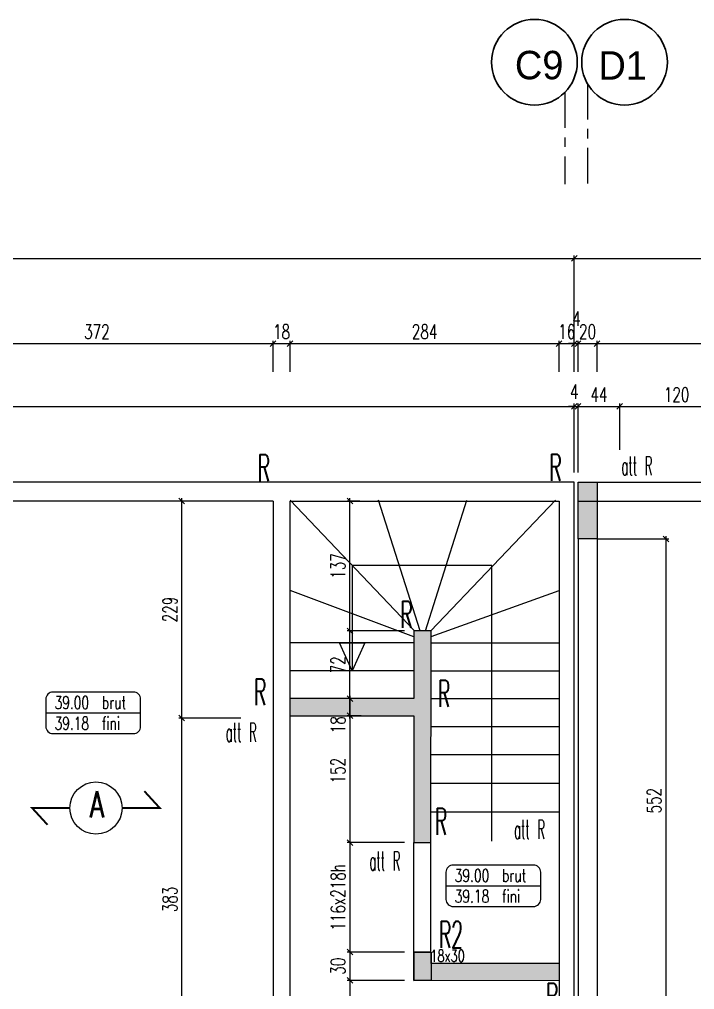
# Model space of a CAD drawing. Extents: x 307 to 786, y -197 to -94.
# Drawn here: x 340.24 to 347.37, y -165.8 to -155.56 of the extents above; entities that cross this region are included whole.
import ezdxf
from ezdxf.enums import TextEntityAlignment as Align

# ---------------------------------------------------------------- set-up
doc = ezdxf.new("R2010")
doc.units = 0
doc.header["$LTSCALE"] = 0.5
doc.header["$MEASUREMENT"] = 0
doc.linetypes.add('AXES2', pattern=[1.125, 0.75, -0.125, 0.125, -0.125])
doc.linetypes.add('CACHE2', pattern=[0.1875, 0.125, -0.0625])
doc.layers.get('DEFPOINTS').update_dxf_attribs({"linetype": 'CONTINUOUS'})
for name, color, linetype in [('1_AJSA_circulv', 142, 'CONTINUOUS'), ('A05-AXES', 13, 'AXES2'), ('A19-COTATIONS', 146, 'CONTINUOUS'), ('AXES', 6, 'AXES2'), ('COTATION', 7, 'CONTINUOUS'), ('HABILLAGE', 7, 'CONTINUOUS'), ('MURS', 3, 'CONTINUOUS'), ('PLANCHER', 7, 'CONTINUOUS'), ('POCHAGE', 254, 'CONTINUOUS'), ('POTEAUX', 1, 'CONTINUOUS'), ('POUTRES', 2, 'CONTINUOUS'), ('REPERE-RAID', 4, 'CONTINUOUS')]:
    doc.layers.add(name, color=color, linetype=linetype)
doc.styles.add('CGotH', font='GOTHIC.TTF')
doc.styles.add('ROMANS8', font='romans.shx', dxfattribs={"width": 0.7})
doc.styles.get("Standard").update_dxf_attribs({"font": 'txt.shx'})
doc.dimstyles.new('COT50 cm', dxfattribs={"dimtxt": 0.15, "dimasz": 0.06, "dimexe": 0.03, "dimexo": 0.1, "dimgap": 0.05, "dimtad": 1, "dimdec": 0, "dimlfac": 100, "dimzin": 0, "dimdsep": 46, "dimtxsty": 'ROMANS8', "dimblk1": 'OBLIQUE', "dimblk2": 'OBLIQUE', "dimsah": 1, "dimcen": 0.03, "dimdle": 0.03, "dimclrt": 1, "dimadec": 0, "dimazin": 0, "dimtfac": 1, "dimtdec": 0, "dimtmove": 0, "dimatfit": 3, "dimfxl": 1, "dimfxlon": 1, "dimtolj": 1, "dimtzin": 0, "dimlwd": -1, "dimlwe": -1, "dimarcsym": 0})

# ---------------------------------------------------------------- blocks, each defined once
blk = doc.blocks.new('139')
at = {"layer": 'HABILLAGE', "color": 7}
blk.add_line((-0.665, 0), (0.665, 0), dxfattribs=at)
at = {"layer": 'HABILLAGE'}
blk.add_lwpolyline([(-0.565, -0.291), (0.565, -0.291, 0.414214), (0.665, -0.191), (0.665, 0.191, 0.414214), (0.565, 0.291), (-0.565, 0.291, 0.414214), (-0.665, 0.191), (-0.665, -0.191, 0.414214)], format="xyb", close=True, dxfattribs=at)
at = {"layer": 'HABILLAGE', "color": 1, "width": 0.7}
for s, p in [('brut', (0.121, 0.054)), ('fini', (0.121, -0.237))]:
    blk.add_text(s, height=0.18, dxfattribs=at).set_placement(p)
for tag, p in [('NIVBRUT', (-0.543, 0.054)), ('NIVFINI', (-0.543, -0.237))]:
    blk.add_attdef(tag, p, '', height=0.18, dxfattribs=at)
blk = doc.blocks.new('_Oblique')
at = {"layer": 'COTATION', "color": 0, "lineweight": -2}
blk.add_line((-0.5, -0.5), (0.5, 0.5), dxfattribs=at)
blk = doc.blocks.new('*D818')
at = {"layer": 'COTATION', "color": 0, "transparency": 16777216}
for p, q in [((339.166, -158.979), (342.945, -158.979)), ((339.196, -159.279), (339.196, -158.949)), ((342.915, -159.279), (342.915, -158.949))]:
    blk.add_line(p, q, dxfattribs=at)
at = {"layer": 'DEFPOINTS', "color": 0, "transparency": 16777216}
for p in [(342.915, -158.979), (339.196, -162.324), (342.915, -162.324)]:
    blk.add_point(p, dxfattribs=at)
at = {"layer": 'COTATION', "color": 0, "transparency": 16777216, "xscale": 0.06, "yscale": 0.06, "zscale": 0.06, "rotation": 180}
blk.add_blockref('_Oblique', (339.196, -158.979), dxfattribs=at)
at = {"layer": 'COTATION', "color": 0, "transparency": 16777216, "xscale": 0.06, "yscale": 0.06, "zscale": 0.06}
blk.add_blockref('_Oblique', (342.915, -158.979), dxfattribs=at)
at = {"layer": 'COTATION', "color": 1, "transparency": 16777216, "insert": (341.055, -158.854), "char_height": 0.15, "attachment_point": 5, "style": 'ROMANS8'}
blk.add_mtext('\\A1;372', dxfattribs=at)
blk = doc.blocks.new('*D819')
at = {"layer": 'COTATION', "color": 0, "transparency": 16777216}
for p, q in [((342.885, -158.979), (343.125, -158.979)), ((342.915, -159.279), (342.915, -158.949)), ((343.095, -159.279), (343.095, -158.949))]:
    blk.add_line(p, q, dxfattribs=at)
at = {"layer": 'DEFPOINTS', "color": 0, "transparency": 16777216}
for p in [(343.095, -158.979), (342.915, -162.324), (343.095, -162.324)]:
    blk.add_point(p, dxfattribs=at)
at = {"layer": 'COTATION', "color": 0, "transparency": 16777216, "xscale": 0.06, "yscale": 0.06, "zscale": 0.06, "rotation": 180}
blk.add_blockref('_Oblique', (342.915, -158.979), dxfattribs=at)
at = {"layer": 'COTATION', "color": 0, "transparency": 16777216, "xscale": 0.06, "yscale": 0.06, "zscale": 0.06}
blk.add_blockref('_Oblique', (343.095, -158.979), dxfattribs=at)
at = {"layer": 'COTATION', "color": 1, "transparency": 16777216, "insert": (343.005, -158.854), "char_height": 0.15, "attachment_point": 5, "style": 'ROMANS8'}
blk.add_mtext('\\A1;18', dxfattribs=at)
blk = doc.blocks.new('*D820')
at = {"layer": 'COTATION', "color": 0, "transparency": 16777216}
for p, q in [((343.065, -158.979), (345.966, -158.979)), ((343.095, -159.279), (343.095, -158.949)), ((345.936, -159.279), (345.936, -158.949))]:
    blk.add_line(p, q, dxfattribs=at)
at = {"layer": 'DEFPOINTS', "color": 0, "transparency": 16777216}
for p in [(345.936, -158.979), (343.095, -162.324), (345.936, -162.324)]:
    blk.add_point(p, dxfattribs=at)
at = {"layer": 'COTATION', "color": 0, "transparency": 16777216, "xscale": 0.06, "yscale": 0.06, "zscale": 0.06, "rotation": 180}
blk.add_blockref('_Oblique', (343.095, -158.979), dxfattribs=at)
at = {"layer": 'COTATION', "color": 0, "transparency": 16777216, "xscale": 0.06, "yscale": 0.06, "zscale": 0.06}
blk.add_blockref('_Oblique', (345.936, -158.979), dxfattribs=at)
at = {"layer": 'COTATION', "color": 1, "transparency": 16777216, "insert": (344.515, -158.854), "char_height": 0.15, "attachment_point": 5, "style": 'ROMANS8'}
blk.add_mtext('\\A1;284', dxfattribs=at)
blk = doc.blocks.new('*D821')
at = {"layer": 'COTATION', "color": 0, "transparency": 16777216}
for p, q in [((345.906, -158.979), (346.126, -158.979)), ((345.936, -159.279), (345.936, -158.949)), ((346.096, -159.279), (346.096, -158.949))]:
    blk.add_line(p, q, dxfattribs=at)
at = {"layer": 'DEFPOINTS', "color": 0, "transparency": 16777216}
for p in [(346.096, -158.979), (346.096, -162.124), (345.936, -162.324)]:
    blk.add_point(p, dxfattribs=at)
at = {"layer": 'COTATION', "color": 0, "transparency": 16777216, "xscale": 0.06, "yscale": 0.06, "zscale": 0.06, "rotation": 180}
blk.add_blockref('_Oblique', (345.936, -158.979), dxfattribs=at)
at = {"layer": 'COTATION', "color": 0, "transparency": 16777216, "xscale": 0.06, "yscale": 0.06, "zscale": 0.06}
blk.add_blockref('_Oblique', (346.096, -158.979), dxfattribs=at)
at = {"layer": 'COTATION', "color": 1, "transparency": 16777216, "insert": (346.016, -158.854), "char_height": 0.15, "attachment_point": 5, "style": 'ROMANS8'}
blk.add_mtext('\\A1;16', dxfattribs=at)
blk = doc.blocks.new('*D822')
at = {"layer": 'COTATION', "color": 0, "transparency": 16777216}
for p, q in [((346.096, -158.979), (346.036, -158.979)), ((346.096, -159.279), (346.096, -158.949)), ((346.096, -158.979), (346.136, -158.979)), ((346.136, -159.279), (346.136, -158.949)), ((346.136, -158.979), (346.196, -158.979))]:
    blk.add_line(p, q, dxfattribs=at)
at = {"layer": 'DEFPOINTS', "color": 0, "transparency": 16777216}
for p in [(346.136, -158.979), (346.096, -162.124), (346.136, -162.124)]:
    blk.add_point(p, dxfattribs=at)
at = {"layer": 'COTATION', "color": 0, "transparency": 16777216, "xscale": 0.06, "yscale": 0.06, "zscale": 0.06}
blk.add_blockref('_Oblique', (346.096, -158.979), dxfattribs=at)
at = {"layer": 'COTATION', "color": 0, "transparency": 16777216, "xscale": 0.06, "yscale": 0.06, "zscale": 0.06, "rotation": 180}
blk.add_blockref('_Oblique', (346.136, -158.979), dxfattribs=at)
at = {"layer": 'COTATION', "color": 1, "transparency": 16777216, "insert": (346.119, -158.716), "char_height": 0.15, "attachment_point": 5, "style": 'ROMANS8'}
blk.add_mtext('\\A1;4', dxfattribs=at)
blk = doc.blocks.new('*D823')
at = {"layer": 'COTATION', "color": 0, "transparency": 16777216}
for p, q in [((346.106, -158.979), (346.366, -158.979)), ((346.136, -159.279), (346.136, -158.949)), ((346.336, -159.279), (346.336, -158.949))]:
    blk.add_line(p, q, dxfattribs=at)
at = {"layer": 'DEFPOINTS', "color": 0, "transparency": 16777216}
for p in [(346.336, -158.979), (346.136, -162.124), (346.336, -162.124)]:
    blk.add_point(p, dxfattribs=at)
at = {"layer": 'COTATION', "color": 0, "transparency": 16777216, "xscale": 0.06, "yscale": 0.06, "zscale": 0.06, "rotation": 180}
blk.add_blockref('_Oblique', (346.136, -158.979), dxfattribs=at)
at = {"layer": 'COTATION', "color": 0, "transparency": 16777216, "xscale": 0.06, "yscale": 0.06, "zscale": 0.06}
blk.add_blockref('_Oblique', (346.336, -158.979), dxfattribs=at)
at = {"layer": 'COTATION', "color": 1, "transparency": 16777216, "insert": (346.236, -158.854), "char_height": 0.15, "attachment_point": 5, "style": 'ROMANS8'}
blk.add_mtext('\\A1;20', dxfattribs=at)
blk = doc.blocks.new('*D824')
at = {"layer": 'COTATION', "color": 0, "transparency": 16777216}
for p, q in [((346.306, -158.979), (353.066, -158.979)), ((346.336, -159.279), (346.336, -158.949)), ((353.036, -159.279), (353.036, -158.949))]:
    blk.add_line(p, q, dxfattribs=at)
at = {"layer": 'DEFPOINTS', "color": 0, "transparency": 16777216}
for p in [(353.036, -158.979), (346.336, -162.124), (353.036, -162.324)]:
    blk.add_point(p, dxfattribs=at)
at = {"layer": 'COTATION', "color": 0, "transparency": 16777216, "xscale": 0.06, "yscale": 0.06, "zscale": 0.06, "rotation": 180}
blk.add_blockref('_Oblique', (346.336, -158.979), dxfattribs=at)
at = {"layer": 'COTATION', "color": 0, "transparency": 16777216, "xscale": 0.06, "yscale": 0.06, "zscale": 0.06}
blk.add_blockref('_Oblique', (353.036, -158.979), dxfattribs=at)
at = {"layer": 'COTATION', "color": 1, "transparency": 16777216, "insert": (349.686, -158.854), "char_height": 0.15, "attachment_point": 5, "style": 'ROMANS8'}
blk.add_mtext('\\A1;670', dxfattribs=at)
blk = doc.blocks.new('*D868')
at = {"layer": 'COTATION', "color": 0, "transparency": 16777216}
for p, q in [((326.679, -160.103), (326.679, -159.613)), ((346.096, -160.341), (346.096, -159.613)), ((326.649, -159.643), (346.126, -159.643))]:
    blk.add_line(p, q, dxfattribs=at)
at = {"layer": 'DEFPOINTS', "color": 0, "transparency": 16777216}
for p in [(346.096, -159.643), (326.679, -160.203), (346.096, -160.441)]:
    blk.add_point(p, dxfattribs=at)
at = {"layer": 'COTATION', "color": 0, "transparency": 16777216, "xscale": 0.06, "yscale": 0.06, "zscale": 0.06, "rotation": 180}
blk.add_blockref('_Oblique', (326.679, -159.643), dxfattribs=at)
at = {"layer": 'COTATION', "color": 0, "transparency": 16777216, "xscale": 0.06, "yscale": 0.06, "zscale": 0.06}
blk.add_blockref('_Oblique', (346.096, -159.643), dxfattribs=at)
at = {"layer": 'COTATION', "color": 1, "transparency": 16777216, "insert": (336.387, -159.518), "char_height": 0.15, "attachment_point": 5, "style": 'ROMANS8'}
blk.add_mtext('\\A1;1942', dxfattribs=at)
blk = doc.blocks.new('*D869')
at = {"layer": 'COTATION', "color": 0, "transparency": 16777216}
for p, q in [((346.096, -160.341), (346.096, -159.613)), ((346.136, -160.341), (346.136, -159.613)), ((346.096, -159.643), (346.036, -159.643)), ((346.096, -159.643), (346.136, -159.643)), ((346.136, -159.643), (346.196, -159.643))]:
    blk.add_line(p, q, dxfattribs=at)
at = {"layer": 'DEFPOINTS', "color": 0, "transparency": 16777216}
for p in [(346.136, -159.643), (346.096, -160.441), (346.136, -160.441)]:
    blk.add_point(p, dxfattribs=at)
at = {"layer": 'COTATION', "color": 0, "transparency": 16777216, "xscale": 0.06, "yscale": 0.06, "zscale": 0.06}
blk.add_blockref('_Oblique', (346.096, -159.643), dxfattribs=at)
at = {"layer": 'COTATION', "color": 0, "transparency": 16777216, "xscale": 0.06, "yscale": 0.06, "zscale": 0.06, "rotation": 180}
blk.add_blockref('_Oblique', (346.136, -159.643), dxfattribs=at)
at = {"layer": 'COTATION', "color": 1, "transparency": 16777216, "insert": (346.096, -159.488), "char_height": 0.15, "attachment_point": 5, "style": 'ROMANS8'}
blk.add_mtext('\\A1;4', dxfattribs=at)
blk = doc.blocks.new('*D870')
at = {"layer": 'COTATION', "color": 0, "transparency": 16777216}
for p, q in [((346.136, -160.341), (346.136, -159.613)), ((346.576, -160.102), (346.576, -159.613)), ((346.106, -159.643), (346.606, -159.643))]:
    blk.add_line(p, q, dxfattribs=at)
at = {"layer": 'DEFPOINTS', "color": 0, "transparency": 16777216}
for p in [(346.576, -159.643), (346.576, -160.202), (346.136, -160.441)]:
    blk.add_point(p, dxfattribs=at)
at = {"layer": 'COTATION', "color": 0, "transparency": 16777216, "xscale": 0.06, "yscale": 0.06, "zscale": 0.06, "rotation": 180}
blk.add_blockref('_Oblique', (346.136, -159.643), dxfattribs=at)
at = {"layer": 'COTATION', "color": 0, "transparency": 16777216, "xscale": 0.06, "yscale": 0.06, "zscale": 0.06}
blk.add_blockref('_Oblique', (346.576, -159.643), dxfattribs=at)
at = {"layer": 'COTATION', "color": 1, "transparency": 16777216, "insert": (346.356, -159.518), "char_height": 0.15, "attachment_point": 5, "style": 'ROMANS8'}
blk.add_mtext('\\A1;44', dxfattribs=at)
blk = doc.blocks.new('*D871')
at = {"layer": 'COTATION', "color": 0, "transparency": 16777216}
for p, q in [((346.576, -160.102), (346.576, -159.613)), ((347.776, -160.102), (347.776, -159.613)), ((346.546, -159.643), (347.806, -159.643))]:
    blk.add_line(p, q, dxfattribs=at)
at = {"layer": 'DEFPOINTS', "color": 0, "transparency": 16777216}
for p in [(347.776, -159.643), (346.576, -160.202), (347.776, -160.202)]:
    blk.add_point(p, dxfattribs=at)
at = {"layer": 'COTATION', "color": 0, "transparency": 16777216, "xscale": 0.06, "yscale": 0.06, "zscale": 0.06, "rotation": 180}
blk.add_blockref('_Oblique', (346.576, -159.643), dxfattribs=at)
at = {"layer": 'COTATION', "color": 0, "transparency": 16777216, "xscale": 0.06, "yscale": 0.06, "zscale": 0.06}
blk.add_blockref('_Oblique', (347.776, -159.643), dxfattribs=at)
at = {"layer": 'COTATION', "color": 1, "transparency": 16777216, "insert": (347.176, -159.518), "char_height": 0.15, "attachment_point": 5, "style": 'ROMANS8'}
blk.add_mtext('\\A1;120', dxfattribs=at)
blk = doc.blocks.new('*D877')
at = {"layer": 'COTATION', "color": 0, "transparency": 16777216}
for p, q in [((324.269, -158.081), (346.126, -158.081)), ((324.299, -158.646), (324.299, -158.051)), ((346.096, -159.081), (346.096, -158.051))]:
    blk.add_line(p, q, dxfattribs=at)
at = {"layer": 'DEFPOINTS', "color": 0, "transparency": 16777216}
for p in [(346.096, -158.081), (324.299, -158.746), (346.096, -160.441)]:
    blk.add_point(p, dxfattribs=at)
at = {"layer": 'COTATION', "color": 0, "transparency": 16777216, "xscale": 0.06, "yscale": 0.06, "zscale": 0.06, "rotation": 180}
blk.add_blockref('_Oblique', (324.299, -158.081), dxfattribs=at)
at = {"layer": 'COTATION', "color": 0, "transparency": 16777216, "xscale": 0.06, "yscale": 0.06, "zscale": 0.06}
blk.add_blockref('_Oblique', (346.096, -158.081), dxfattribs=at)
at = {"layer": 'COTATION', "color": 1, "transparency": 16777216, "insert": (335.197, -157.956), "char_height": 0.15, "attachment_point": 5, "style": 'ROMANS8'}
blk.add_mtext('\\A1;2180', dxfattribs=at)
blk = doc.blocks.new('*D878')
at = {"layer": 'COTATION', "color": 0, "transparency": 16777216}
for p, q in [((346.066, -158.081), (353.266, -158.081)), ((346.096, -159.081), (346.096, -158.051)), ((353.236, -159.081), (353.236, -158.051))]:
    blk.add_line(p, q, dxfattribs=at)
at = {"layer": 'DEFPOINTS', "color": 0, "transparency": 16777216}
for p in [(353.236, -158.081), (346.096, -160.441), (353.236, -160.441)]:
    blk.add_point(p, dxfattribs=at)
at = {"layer": 'COTATION', "color": 0, "transparency": 16777216, "xscale": 0.06, "yscale": 0.06, "zscale": 0.06, "rotation": 180}
blk.add_blockref('_Oblique', (346.096, -158.081), dxfattribs=at)
at = {"layer": 'COTATION', "color": 0, "transparency": 16777216, "xscale": 0.06, "yscale": 0.06, "zscale": 0.06}
blk.add_blockref('_Oblique', (353.236, -158.081), dxfattribs=at)
at = {"layer": 'COTATION', "color": 1, "transparency": 16777216, "insert": (349.666, -157.956), "char_height": 0.15, "attachment_point": 5, "style": 'ROMANS8'}
blk.add_mtext('\\A1;714', dxfattribs=at)
blk = doc.blocks.new('*D1003')
at = {"layer": 'COTATION', "color": 0, "transparency": 16777216}
for p, q in [((341.951, -166.791), (341.951, -162.902)), ((342.576, -162.932), (341.921, -162.932)), ((342.462, -166.761), (341.921, -166.761))]:
    blk.add_line(p, q, dxfattribs=at)
at = {"layer": 'DEFPOINTS', "color": 0, "transparency": 16777216}
for p in [(341.951, -162.932), (342.676, -162.932), (342.562, -166.761)]:
    blk.add_point(p, dxfattribs=at)
at = {"layer": 'COTATION', "color": 0, "transparency": 16777216, "xscale": 0.06, "yscale": 0.06, "zscale": 0.06}
for p, rotation in [((341.951, -162.932), 90), ((341.951, -166.761), 270)]:
    blk.add_blockref('_Oblique', p, dxfattribs=dict(at, rotation=rotation))
at = {"layer": 'COTATION', "color": 1, "transparency": 16777216, "insert": (341.826, -164.846), "char_height": 0.15, "attachment_point": 5, "rotation": 90, "style": 'ROMANS8'}
blk.add_mtext('\\A1;383', dxfattribs=at)
blk = doc.blocks.new('*D1004')
at = {"layer": 'COTATION', "color": 0, "transparency": 16777216}
for p, q in [((342.075, -160.641), (341.921, -160.641)), ((341.951, -162.962), (341.951, -160.611)), ((342.576, -162.932), (341.921, -162.932))]:
    blk.add_line(p, q, dxfattribs=at)
at = {"layer": 'DEFPOINTS', "color": 0, "transparency": 16777216}
for p in [(341.951, -160.641), (342.175, -160.641), (342.676, -162.932)]:
    blk.add_point(p, dxfattribs=at)
at = {"layer": 'COTATION', "color": 0, "transparency": 16777216, "xscale": 0.06, "yscale": 0.06, "zscale": 0.06}
for p, rotation in [((341.951, -160.641), 90), ((341.951, -162.932), 270)]:
    blk.add_blockref('_Oblique', p, dxfattribs=dict(at, rotation=rotation))
at = {"layer": 'COTATION', "color": 1, "transparency": 16777216, "insert": (341.826, -161.786), "char_height": 0.15, "attachment_point": 5, "rotation": 90, "style": 'ROMANS8'}
blk.add_mtext('\\A1;229', dxfattribs=at)
blk = doc.blocks.new('*D1005')
at = {"layer": 'COTATION', "color": 0, "transparency": 16777216}
for p, q in [((343.726, -162.937), (343.726, -162.697)), ((343.844, -162.727), (343.696, -162.727)), ((343.844, -162.907), (343.696, -162.907))]:
    blk.add_line(p, q, dxfattribs=at)
at = {"layer": 'DEFPOINTS', "color": 0, "transparency": 16777216}
for p in [(343.726, -162.727), (343.944, -162.727), (343.944, -162.907)]:
    blk.add_point(p, dxfattribs=at)
at = {"layer": 'COTATION', "color": 0, "transparency": 16777216, "xscale": 0.06, "yscale": 0.06, "zscale": 0.06}
for p, rotation in [((343.726, -162.727), 90), ((343.726, -162.907), 270)]:
    blk.add_blockref('_Oblique', p, dxfattribs=dict(at, rotation=rotation))
at = {"layer": 'COTATION', "color": 1, "transparency": 16777216, "insert": (343.601, -163.002), "char_height": 0.15, "attachment_point": 5, "rotation": 90, "style": 'ROMANS8'}
blk.add_mtext('\\A1;18', dxfattribs=at)
blk = doc.blocks.new('*D1006')
at = {"layer": 'COTATION', "color": 0, "transparency": 16777216}
for p, q in [((343.726, -162.697), (343.726, -164.276)), ((343.844, -162.727), (343.696, -162.727)), ((344.303, -164.246), (343.696, -164.246))]:
    blk.add_line(p, q, dxfattribs=at)
at = {"layer": 'DEFPOINTS', "color": 0, "transparency": 16777216}
for p in [(343.944, -162.727), (343.726, -164.246), (344.403, -164.246)]:
    blk.add_point(p, dxfattribs=at)
at = {"layer": 'COTATION', "color": 0, "transparency": 16777216, "xscale": 0.06, "yscale": 0.06, "zscale": 0.06}
for p, rotation in [((343.726, -162.727), 90), ((343.726, -164.246), 270)]:
    blk.add_blockref('_Oblique', p, dxfattribs=dict(at, rotation=rotation))
at = {"layer": 'COTATION', "color": 1, "transparency": 16777216, "insert": (343.601, -163.486), "char_height": 0.15, "attachment_point": 5, "rotation": 90, "style": 'ROMANS8'}
blk.add_mtext('\\A1;152', dxfattribs=at)
blk = doc.blocks.new('*D1007')
at = {"layer": 'COTATION', "color": 0, "transparency": 16777216}
for p, q in [((343.726, -164.216), (343.726, -165.431)), ((344.303, -164.246), (343.696, -164.246)), ((344.303, -165.401), (343.696, -165.401))]:
    blk.add_line(p, q, dxfattribs=at)
at = {"layer": 'DEFPOINTS', "color": 0, "transparency": 16777216}
for p in [(344.403, -164.246), (343.726, -165.401), (344.403, -165.401)]:
    blk.add_point(p, dxfattribs=at)
at = {"layer": 'COTATION', "color": 0, "transparency": 16777216, "xscale": 0.06, "yscale": 0.06, "zscale": 0.06}
for p, rotation in [((343.726, -164.246), 90), ((343.726, -165.401), 270)]:
    blk.add_blockref('_Oblique', p, dxfattribs=dict(at, rotation=rotation))
at = {"layer": 'COTATION', "color": 1, "transparency": 16777216, "insert": (343.601, -164.824), "char_height": 0.15, "attachment_point": 5, "rotation": 90, "style": 'ROMANS8'}
blk.add_mtext('\\A1;116x218h', dxfattribs=at)
blk = doc.blocks.new('*D1008')
at = {"layer": 'COTATION', "color": 0, "transparency": 16777216}
for p, q in [((344.303, -165.401), (343.696, -165.401)), ((343.726, -165.371), (343.726, -165.731)), ((344.303, -165.701), (343.696, -165.701))]:
    blk.add_line(p, q, dxfattribs=at)
at = {"layer": 'DEFPOINTS', "color": 0, "transparency": 16777216}
for p in [(344.403, -165.401), (343.726, -165.701), (344.403, -165.701)]:
    blk.add_point(p, dxfattribs=at)
at = {"layer": 'COTATION', "color": 0, "transparency": 16777216, "xscale": 0.06, "yscale": 0.06, "zscale": 0.06}
for p, rotation in [((343.726, -165.401), 90), ((343.726, -165.701), 270)]:
    blk.add_blockref('_Oblique', p, dxfattribs=dict(at, rotation=rotation))
at = {"layer": 'COTATION', "color": 1, "transparency": 16777216, "insert": (343.601, -165.551), "char_height": 0.15, "attachment_point": 5, "rotation": 90, "style": 'ROMANS8'}
blk.add_mtext('\\A1;30', dxfattribs=at)
blk = doc.blocks.new('*D1009')
at = {"layer": 'COTATION', "color": 0, "transparency": 16777216}
for p, q in [((344.303, -165.701), (343.696, -165.701)), ((343.726, -165.671), (343.726, -167.011)), ((344.014, -166.981), (343.696, -166.981))]:
    blk.add_line(p, q, dxfattribs=at)
at = {"layer": 'DEFPOINTS', "color": 0, "transparency": 16777216}
for p in [(344.403, -165.701), (343.726, -166.981), (344.114, -166.981)]:
    blk.add_point(p, dxfattribs=at)
at = {"layer": 'COTATION', "color": 0, "transparency": 16777216, "xscale": 0.06, "yscale": 0.06, "zscale": 0.06}
for p, rotation in [((343.726, -165.701), 90), ((343.726, -166.981), 270)]:
    blk.add_blockref('_Oblique', p, dxfattribs=dict(at, rotation=rotation))
at = {"layer": 'COTATION', "color": 1, "transparency": 16777216, "insert": (343.601, -166.341), "char_height": 0.15, "attachment_point": 5, "rotation": 90, "style": 'ROMANS8'}
blk.add_mtext('\\A1;128', dxfattribs=at)
blk = doc.blocks.new('*D1011')
at = {"layer": 'COTATION', "color": 0, "transparency": 16777216}
for p, q in [((344.303, -162.012), (343.696, -162.012)), ((343.726, -162.757), (343.726, -161.982)), ((343.844, -162.727), (343.696, -162.727))]:
    blk.add_line(p, q, dxfattribs=at)
at = {"layer": 'DEFPOINTS', "color": 0, "transparency": 16777216}
for p in [(343.726, -162.012), (344.403, -162.012), (343.944, -162.727)]:
    blk.add_point(p, dxfattribs=at)
at = {"layer": 'COTATION', "color": 0, "transparency": 16777216, "xscale": 0.06, "yscale": 0.06, "zscale": 0.06}
for p, rotation in [((343.726, -162.012), 90), ((343.726, -162.727), 270)]:
    blk.add_blockref('_Oblique', p, dxfattribs=dict(at, rotation=rotation))
at = {"layer": 'COTATION', "color": 1, "transparency": 16777216, "insert": (343.601, -162.369), "char_height": 0.15, "attachment_point": 5, "rotation": 90, "style": 'ROMANS8'}
blk.add_mtext('\\A1;72', dxfattribs=at)
blk = doc.blocks.new('*D1012')
at = {"layer": 'COTATION', "color": 0, "transparency": 16777216}
for p, q in [((343.83, -160.641), (343.696, -160.641)), ((343.726, -162.042), (343.726, -160.611)), ((344.303, -162.012), (343.696, -162.012))]:
    blk.add_line(p, q, dxfattribs=at)
at = {"layer": 'DEFPOINTS', "color": 0, "transparency": 16777216}
for p in [(343.726, -160.641), (343.93, -160.641), (344.403, -162.012)]:
    blk.add_point(p, dxfattribs=at)
at = {"layer": 'COTATION', "color": 0, "transparency": 16777216, "xscale": 0.06, "yscale": 0.06, "zscale": 0.06}
for p, rotation in [((343.726, -160.641), 90), ((343.726, -162.012), 270)]:
    blk.add_blockref('_Oblique', p, dxfattribs=dict(at, rotation=rotation))
at = {"layer": 'COTATION', "color": 1, "transparency": 16777216, "insert": (343.601, -161.326), "char_height": 0.15, "attachment_point": 5, "rotation": 90, "style": 'ROMANS8'}
blk.add_mtext('\\A1;137', dxfattribs=at)
blk = doc.blocks.new('*D1611')
at = {"layer": 'COTATION', "color": 0, "transparency": 16777216}
for p, q in [((346.336, -161.041), (347.095, -161.041)), ((347.065, -166.596), (347.065, -161.011)), ((346.436, -166.566), (347.095, -166.566))]:
    blk.add_line(p, q, dxfattribs=at)
at = {"layer": 'DEFPOINTS', "color": 0, "transparency": 16777216}
for p in [(346.236, -161.041), (347.065, -161.041), (346.336, -166.566)]:
    blk.add_point(p, dxfattribs=at)
at = {"layer": 'COTATION', "color": 0, "transparency": 16777216, "xscale": 0.06, "yscale": 0.06, "zscale": 0.06}
for p, rotation in [((347.065, -161.041), 90), ((347.065, -166.566), 270)]:
    blk.add_blockref('_Oblique', p, dxfattribs=dict(at, rotation=rotation))
at = {"layer": 'COTATION', "color": 1, "transparency": 16777216, "insert": (346.94, -163.803), "char_height": 0.15, "attachment_point": 5, "rotation": 90, "style": 'ROMANS8'}
blk.add_mtext('\\A1;552', dxfattribs=at)

msp = doc.modelspace()

# ---------------------------------------------------------------- hatches: boundary and pattern name
at = {"layer": 'POCHAGE'}
for points in [[(344.5837, -162.0116), (344.4029, -162.0116), (344.4029, -162.7266), (343.095, -162.7266), (343.095, -162.9066), (344.4029, -162.9066), (344.4029, -164.2463), (344.5826, -164.2463)], [(345.936, -165.6994), (345.936, -165.5213), (344.5829, -165.5213), (344.5829, -165.4013), (344.4029, -165.4013), (344.4029, -165.7014)]]:
    msp.add_hatch(color=256, dxfattribs=at).paths.add_polyline_path(points)
at = {"layer": 'POTEAUX'}
h = msp.add_hatch(color=256, dxfattribs=at)
h.dxf.hatch_style = 1
h.paths.add_polyline_path([(346.3362, -161.0413), (346.1359, -161.0413), (346.1359, -160.4413), (346.3362, -160.4413)])
h = msp.add_hatch(color=256, dxfattribs=at)
h.dxf.hatch_style = 1
h.paths.add_polyline_path([(344.5829, -165.7013), (344.4029, -165.7013), (344.4029, -165.4013), (344.5829, -165.4013)])

# ---------------------------------------------------------------- linework, layer by layer
at = {"layer": '1_AJSA_circulv', "ltscale": 10}
for p, q in [((344.4099, -162.0116), (343.095, -160.6312)), ((344.467, -162.0116), (344.0287, -160.6312)), ((344.5241, -162.0116), (344.9625, -160.6312)), ((344.5813, -162.0116), (345.8962, -160.6312)), ((344.403, -162.0755), (343.0947, -161.5864)), ((344.583, -162.0703), (345.9359, -161.5864)), ((344.403, -162.1366), (343.095, -162.1366)), ((344.4029, -162.4316), (343.095, -162.4316)), ((344.4029, -162.7266), (343.095, -162.7266))]:
    msp.add_line(p, q, dxfattribs=at)
at = {"layer": '1_AJSA_circulv'}
msp.add_line((344.583, -162.1366), (345.9359, -162.1366), dxfattribs=at)
at = {"layer": '1_AJSA_circulv', "linetype": 'CACHE2', "ltscale": 100}
for p, q in [((344.583, -162.4316), (345.9359, -162.4316)), ((344.583, -162.7266), (345.9359, -162.7266)), ((344.583, -163.0216), (345.9359, -163.0216)), ((344.583, -163.3166), (345.9359, -163.3166)), ((345.9359, -163.6216), (344.583, -163.6216)), ((345.9359, -163.9266), (344.583, -163.9266))]:
    msp.add_line(p, q, dxfattribs=at)
msp.add_lwpolyline([(345.2243, -164.2316), (345.2243, -161.3214), (343.7489, -161.3214), (343.7489, -162.4316), (343.6152, -162.1366), (343.8827, -162.1366), (343.7489, -162.4316)], dxfattribs=at)
at = {"layer": 'A19-COTATIONS', "color": 242, "lineweight": 30, "ltscale": 10, "true_color": 0xcd2027}
for centre in [(345.6749, -156.0106), (346.6264, -156.0106)]:
    msp.add_circle(centre, 0.4522, dxfattribs=at)
at = {"layer": 'AXES', "color": 1}
for p, q in [((346.2359, -156.2386), (346.2359, -157.296)), ((345.9959, -156.3291), (345.9959, -157.296))]:
    msp.add_line(p, q, dxfattribs=at)
at = {"layer": 'MURS'}
for p, q in [((346.0959, -160.4413), (324.299, -160.4413)), ((346.0962, -167.1612), (346.0959, -160.4413)), ((346.1362, -160.4413), (353.2359, -160.4413)), ((342.9147, -160.6413), (339.1959, -160.6413)), ((342.9147, -160.6413), (342.9147, -167.1613)), ((343.0947, -166.9808), (343.0947, -160.6413)), ((343.0947, -160.6413), (345.9359, -160.6413)), ((345.9359, -160.6413), (345.936, -166.961)), ((346.1362, -160.6413), (353.0359, -160.6413)), ((344.5829, -162.0116), (344.4029, -162.0116)), ((344.4029, -162.0116), (344.4029, -162.7266)), ((344.4029, -162.7266), (343.095, -162.7266)), ((343.095, -162.9066), (344.4029, -162.9066))]:
    msp.add_line(p, q, dxfattribs=at)
for points in [[(344.4029, -162.9066), (344.4029, -164.2463), (344.5826, -164.2463), (344.5837, -162.0116)], [(345.936, -165.5213), (344.5829, -165.5213), (344.5829, -165.4013), (344.4029, -165.4013), (344.4029, -165.7014), (345.936, -165.6993)]]:
    msp.add_lwpolyline(points, dxfattribs=at)
at = {"layer": 'PLANCHER', "color": 1, "const_width": 0.02}
for points in [[(341.3207, -163.881), (341.7188, -163.881), (341.5565, -163.7039)], [(340.7694, -163.881), (340.3713, -163.881), (340.5336, -164.0582)]]:
    msp.add_lwpolyline(points, dxfattribs=at)
at = {"layer": 'PLANCHER', "color": 1}
msp.add_circle((341.0451, -163.881), 0.2757, dxfattribs=at)
at = {"layer": 'POTEAUX'}
for points in [[(346.3362, -161.0413), (346.1359, -161.0413), (346.1359, -160.4413), (346.3362, -160.4413)], [(344.5829, -165.7013), (344.4029, -165.7013), (344.4029, -165.4013), (344.5829, -165.4013)]]:
    msp.add_lwpolyline(points, close=True, dxfattribs=at)
at = {"layer": 'POUTRES'}
for p, q in [((346.1359, -161.0413), (346.1359, -166.5613)), ((346.3359, -161.0413), (346.3359, -166.5613)), ((344.4029, -165.4013), (344.4029, -164.2463)), ((344.5826, -165.4013), (344.5826, -164.2463))]:
    msp.add_line(p, q, dxfattribs=at)

# ---------------------------------------------------------------- block references
at = {"layer": 'HABILLAGE', "color": 1, "xscale": 0.7521624, "yscale": 0.7521624, "zscale": 0.7521624}
for p in [(341.0159, -162.8763), (345.2412, -164.7015)]:
    msp.add_blockref('139', p, dxfattribs=at).add_auto_attribs({'NIVBRUT': '39.00', 'NIVFINI': '39.18'})

# ---------------------------------------------------------------- texts
at = {"layer": 'A05-AXES', "color": 1, "ltscale": 0.5, "char_height": 0.3, "width": 0.3408, "attachment_point": 2, "rotation": 0.00168, "line_spacing_factor": 1.032839, "style": 'CGotH'}
for s, insert in [('C9', (345.7249, -155.8903)), ('D1', (346.607, -155.8942))]:
    msp.add_mtext(s, dxfattribs=dict(at, insert=insert))
at = {"layer": 'PLANCHER', "color": 1, "width": 0.7}
msp.add_text('A', height=0.28, dxfattribs=at).set_placement((341.0528, -163.8423), align=Align.MIDDLE)
at = {"layer": 'REPERE-RAID', "color": 4}
for s, height, width, p in [('R', 0.28, 0.519, (342.751, -160.4316)), ('R', 0.28, 0.519, (345.8299, -160.4272)), ('att R', 0.2, 0.45, (346.5935, -160.3698)), ('R', 0.28, 0.519, (344.2562, -161.9784)), ('R', 0.28, 0.519, (342.712, -162.7967)), ('R', 0.28, 0.519, (344.653, -162.8125)), ('att R', 0.2, 0.45, (342.4154, -163.1822)), ('R', 0.28, 0.519, (344.6214, -164.1633)), ('att R', 0.2, 0.45, (345.4593, -164.2073)), ('att R', 0.2, 0.45, (343.9317, -164.5389)), ('R2', 0.28, 0.519, (344.6649, -165.3568)), ('R', 0.28, 0.519, (345.7954, -166.0095))]:
    msp.add_text(s, height=height, dxfattribs=dict(at, width=width)).set_placement(p)
at = {"layer": 'REPERE-RAID', "color": 1, "style": 'ROMANS8', "width": 0.7}
msp.add_text('18x30', height=0.125, dxfattribs=at).set_placement((344.5759, -165.5045))

# ---------------------------------------------------------------- dimensions: what is measured, and where the dimension line sits
at = {"layer": 'COTATION'}
dim = msp.add_linear_dim(base=(346.0959, -158.0813), p1=(324.299, -158.7455), p2=(346.0959, -160.4413), dimstyle='COT50 cm', dxfattribs=at)
dim.commit()
dim.dimension.update_dxf_attribs({"geometry": '*D877', "text_midpoint": (335.1975, -157.9563)})
for base, p1, p2, override, picture, middle in [((353.2359, -158.0813), (346.0959, -160.4413), (353.2359, -160.4413), {"dimtmove": 1}, '*D878', (349.6659, -157.9563)), ((342.9147, -158.9791), (339.1959, -162.3243), (342.9147, -162.3243), {"dimtmove": 1, "dimfxl": 0.3, "dimfxlon": 1}, '*D818', (341.0553, -158.8541)), ((345.9356, -158.9791), (343.0947, -162.3243), (345.9356, -162.3243), {"dimtmove": 1, "dimfxl": 0.3, "dimfxlon": 1}, '*D820', (344.5152, -158.8541)), ((353.0359, -158.9791), (346.3362, -162.1243), (353.0359, -162.3243), {"dimtmove": 1, "dimfxl": 0.3, "dimfxlon": 1}, '*D824', (349.686, -158.8541)), ((346.0959, -159.643), (326.6789, -160.2032), (346.0959, -160.4413), {"dimtmove": 1}, '*D868', (336.3874, -159.518)), ((346.5759, -159.643), (346.1359, -160.4413), (346.5759, -160.2024), {"dimtmove": 1}, '*D870', (346.3559, -159.518)), ((347.7758, -159.643), (346.5759, -160.2024), (347.7758, -160.2024), {"dimtmove": 1}, '*D871', (347.1758, -159.518))]:
    dim = msp.add_linear_dim(base=base, p1=p1, p2=p2, dimstyle='COT50 cm', override=override, dxfattribs=at)
    dim.commit()
    dim.dimension.update_dxf_attribs({"geometry": picture, "text_midpoint": middle})
for base, p1, p2, override, picture, middle in [((346.1359, -158.9791), (346.0959, -162.1243), (346.1359, -162.1243), {"dimtmove": 1, "dimfxl": 0.3, "dimfxlon": 1}, '*D822', (346.1193, -158.8406)), ((343.0947, -158.9791), (342.9147, -162.3243), (343.0947, -162.3243), {"dimtmove": 1, "dimfxl": 0.3, "dimfxlon": 1}, '*D819', (343.0047, -158.9791)), ((346.0959, -158.9791), (345.9356, -162.3243), (346.0959, -162.1243), {"dimtmove": 1, "dimfxl": 0.3, "dimfxlon": 1}, '*D821', (346.0158, -158.9791)), ((346.3362, -158.9791), (346.1359, -162.1243), (346.3362, -162.1243), {"dimtmove": 1, "dimfxl": 0.3, "dimfxlon": 1}, '*D823', (346.236, -158.9791)), ((346.1359, -159.643), (346.0959, -160.4413), (346.1359, -160.4413), {"dimtmove": 1}, '*D869', (346.0959, -159.613))]:
    dim = msp.add_linear_dim(base=base, p1=p1, p2=p2, dimstyle='COT50 cm', override=override, dxfattribs=at)
    dim.commit()
    dim.dimension.update_dxf_attribs({"geometry": picture, "text_midpoint": middle, "dimtype": 160})
for base, p1, p2, picture, middle in [((341.9509, -160.6413), (342.6758, -162.9316), (342.1755, -160.6413), '*D1004', (341.8259, -161.7864)), ((343.7262, -160.6413), (344.4026, -162.0116), (343.9298, -160.6413), '*D1012', (343.6012, -161.3264)), ((347.0655, -161.0413), (346.3362, -166.5657), (346.236, -161.0413), '*D1611', (346.9405, -163.8035)), ((343.7262, -162.01157), (343.94413, -162.72662), (344.4026, -162.01157), '*D1011', (343.6012, -162.3691)), ((343.7262, -164.2463), (343.9441, -162.7266), (344.4029, -164.2463), '*D1006', (343.6012, -163.4865)), ((341.9509, -162.9316), (342.5622, -166.7613), (342.6758, -162.9316), '*D1003', (341.8259, -164.8464)), ((343.7262, -165.7014), (344.4029, -165.4013), (344.4035, -165.7014), '*D1008', (343.6012, -165.5513)), ((343.7262, -166.9808), (344.4035, -165.7014), (344.1141, -166.9808), '*D1009', (343.6012, -166.3411))]:
    dim = msp.add_linear_dim(base=base, p1=p1, p2=p2, angle=90, dimstyle='COT50 cm', override={"dimtmove": 1}, dxfattribs=at)
    dim.commit()
    dim.dimension.update_dxf_attribs({"geometry": picture, "text_midpoint": middle})
dim = msp.add_linear_dim(base=(343.7262, -162.7266), p1=(343.9441, -162.9066), p2=(343.9441, -162.7266), angle=90, dimstyle='COT50 cm', override={"dimtmove": 1}, dxfattribs=at)
dim.commit()
dim.dimension.update_dxf_attribs({"geometry": '*D1005', "text_midpoint": (343.7262, -163.002), "dimtype": 160})
dim = msp.add_linear_dim(base=(343.7261969256, -165.4012767069), p1=(344.4028899572, -164.2462767069), p2=(344.4028768761, -165.4012767069), angle=90, text='<>x218h', dimstyle='COT50 cm', override={"dimtmove": 1}, dxfattribs=at)
dim.commit()
dim.dimension.update_dxf_attribs({"geometry": '*D1007', "text_midpoint": (343.6011969256, -164.8237767069)})

doc.saveas('drawing.dxf')
